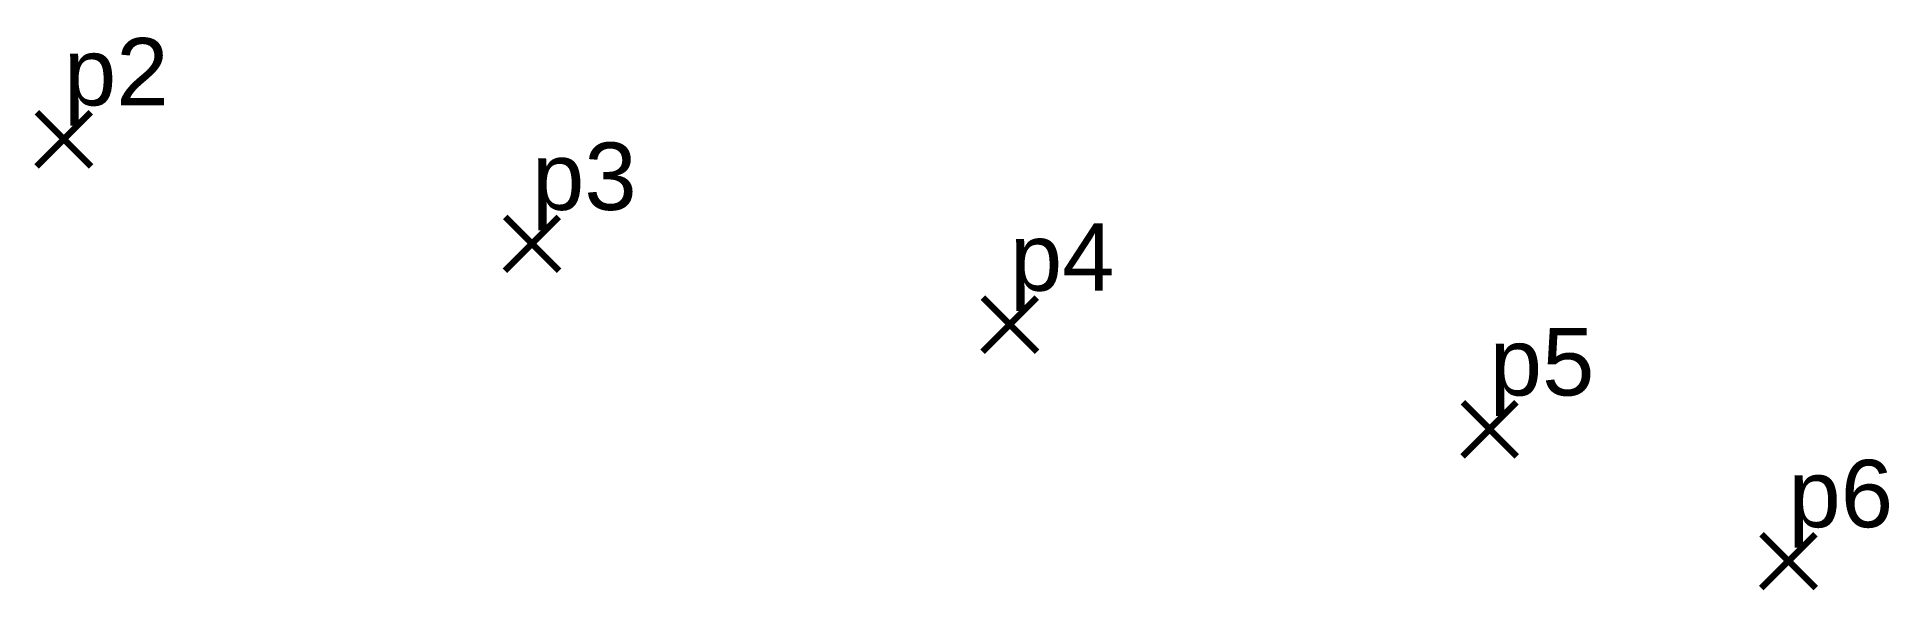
# Model space of a CAD drawing. Header units: millimetres. Extents: x 615524.2 to 615580.1, y 1325601.8 to 1325676.3.
# Drawn here: x 615547.21 to 615560.95, y 1325601.84 to 1325605.93 of the extents above; entities outside this region: 8.
import ezdxf

# ---------------------------------------------------------------- set-up
doc = ezdxf.new("R2010")
doc.units = ezdxf.units.MM
doc.header["$PDMODE"] = 3
doc.header["$PDSIZE"] = 0.2
doc.layers.add('Point', color=5, linetype='CONTINUOUS', lineweight=100)
doc.layers.add('Point_Name', color=1, linetype='CONTINUOUS', lineweight=100)
doc.styles.get("Standard").update_dxf_attribs({"font": 'arial.ttf', "width": 0.65})

msp = doc.modelspace()

# ---------------------------------------------------------------- linework, layer by layer
at = {"layer": 'Point'}
for p in [(615547.832, 1325674.745, 29.424), (615553.046, 1325625.311, 30.887), (615564.659, 1325622.399, 31.441), (615524.428, 1325606.76, 31.09), (615547.406, 1325605.168, 30.524), (615550.88, 1325604.393, 31.588), (615554.427, 1325603.794, 31.709), (615557.988, 1325603.017, 31.546), (615560.205, 1325602.04, 30.787)]:
    msp.add_point(p, dxfattribs=at)

# ---------------------------------------------------------------- texts
at = {"layer": 'Point_Name'}
for s, p in [('p13', (615547.832, 1325674.995)), ('p7', (615553.046, 1325625.561)), ('p8', (615564.659, 1325622.649)), ('p1', (615524.428, 1325607.01)), ('p2', (615547.406, 1325605.418)), ('p3', (615550.88, 1325604.643)), ('p4', (615554.427, 1325604.044)), ('p5', (615557.988, 1325603.267)), ('p6', (615560.205, 1325602.29))]:
    msp.add_text(s, height=0.5, dxfattribs=at).set_placement(p)

doc.saveas('drawing.dxf')
